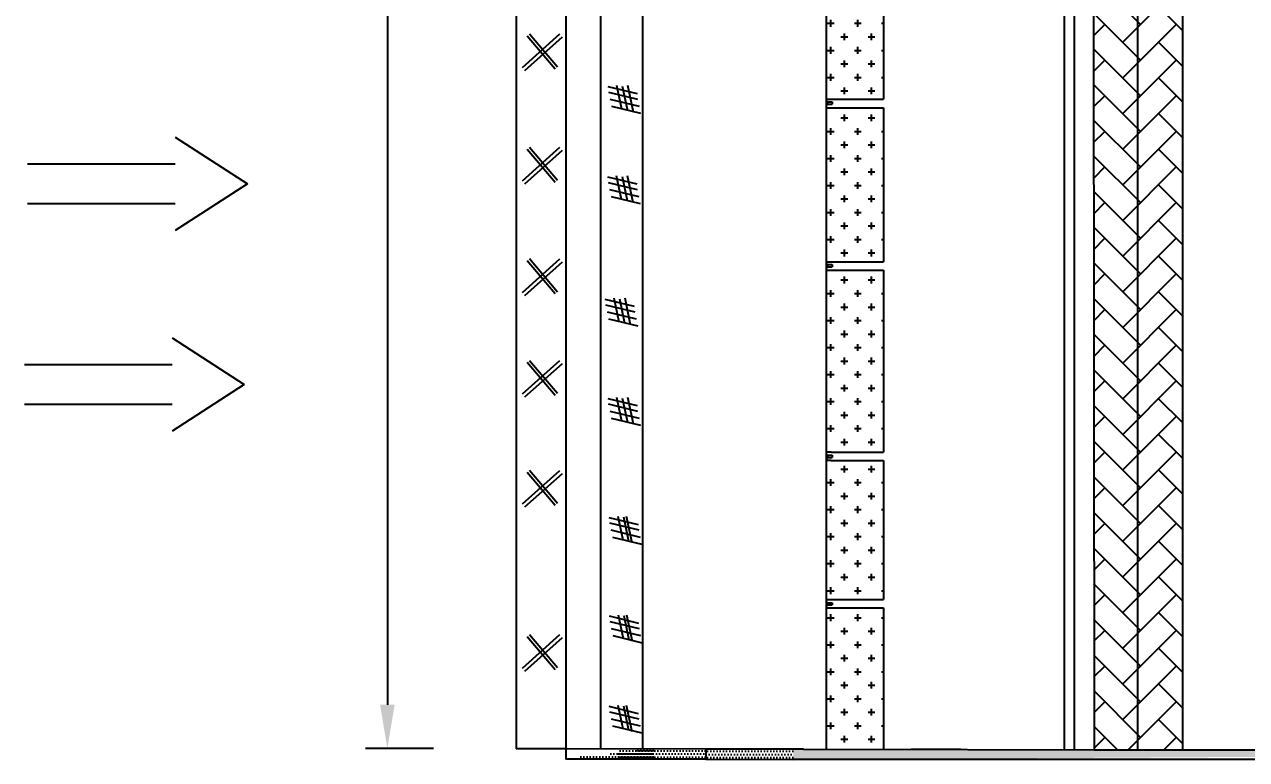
# Model space of a CAD drawing. Extents: x -10400 to 58680, y -1383 to 18331.
# Drawn here: x -9670 to -7995, y 4108 to 5115 of the extents above; entities that cross this region are included whole.
import ezdxf

# ---------------------------------------------------------------- set-up
doc = ezdxf.new("R2010")
doc.units = 0
doc.header["$LTSCALE"] = 5
doc.header["$PDMODE"] = 3
doc.layers.get('0').update_dxf_attribs({"linetype": 'CONTINUOUS'})
doc.layers.get('DEFPOINTS').update_dxf_attribs({"linetype": 'CONTINUOUS'})
doc.styles.get("Standard").update_dxf_attribs({"font": 'romans.shx', "height": 150})
doc.dimstyles.get("Standard").update_dxf_attribs({"dimscale": 30, "dimtxt": 2, "dimasz": 1, "dimexe": 0.5, "dimexo": 0.5, "dimgap": 0.2, "dimtad": 1, "dimdec": 0, "dimdsep": 46, "dimtxsty": 'Standard', "dimcen": 2.5, "dimadec": 0, "dimazin": 0, "dimtfac": 1, "dimtdec": 0, "dimtmove": 2, "dimatfit": 3, "dimfxl": 1, "dimtolj": 1, "dimtzin": 0, "dimarcsym": 0})
pattern_1 = [(0, (-36711, 1816.959), (2.1595551, 4.31911025), [0, -4.31911025])]
pattern_2 = [(0, (-34735.054, -86.572), (18.517561, 18.517561), [9.25878, -27.77634]), (90, (-34730.425, -91.201), (-18.517561, 18.517561), [9.25878, -27.77634])]

# ---------------------------------------------------------------- blocks, each defined once
blk = doc.blocks.new('*D27')
at = {"color": 0, "lineweight": -2, "transparency": 16777216}
for p, q in [((-9109.6, 6430.5), (-9202.9, 6430.5)), ((-9172.9, 6370.5), (-9172.9, 4182.7)), ((-9109.6, 4122.7), (-9202.9, 4122.7))]:
    blk.add_line(p, q, dxfattribs=at)
at = {"color": 0, "transparency": 16777216}
for points in [[(-9182.9, 6370.5), (-9162.9, 6370.5), (-9172.9, 6430.5)], [(-9182.9, 4182.7), (-9162.9, 4182.7), (-9172.9, 4122.7)]]:
    blk.add_solid(points, dxfattribs=at)
at = {"layer": 'DEFPOINTS', "color": 0, "transparency": 16777216}
for p in [(-9049.6, 6430.5), (-9172.9, 4122.7), (-9049.6, 4122.7)]:
    blk.add_point(p, dxfattribs=at)
at = {"color": 0, "transparency": 16777216, "insert": (-9225.4, 5276.6), "char_height": 45, "attachment_point": 5, "rotation": 90}
blk.add_mtext('\\A1;5180', dxfattribs=at)

msp = doc.modelspace()

# ---------------------------------------------------------------- hatches: boundary and pattern name
h = msp.add_hatch()
h.set_pattern_fill('AR-HBONE', color=0, scale=0.340087, style=0)
h.set_pattern_definition([(45, (-36897.84, 1816.96), (5e-15, 48.865154), [103.65865, -34.55288]), (135, (-36873.407, 1841.39), (5e-15, 48.865154), [103.65865, -34.55288])])
edge = h.paths.add_edge_path()
edge.add_line((-8205.9, 6430.5), (-8204.4, 4121.2))
edge.add_line((-8205.9, 6430.5), (-8083.4, 6430.5))
edge.add_line((-8083.4, 6430.5), (-8083.4, 4121.2))
edge.add_line((-8204.4, 4121.2), (-8083.4, 4121.6))
h = msp.add_hatch()
h.set_pattern_fill('CROSS', color=0, scale=2.916151, style=0)
h.set_pattern_definition(pattern_2)
h.paths.add_polyline_path([(-8492.8, 5776.4), (-8571.5, 5776.4), (-8571.5, 5614.5), (-8492.8, 5614.5)])
h.paths.add_polyline_path([(-8492.8, 5224.7), (-8569.2, 5224.7), (-8571.5, 5224.7), (-8571.5, 5012.7), (-8492.8, 5012.7)])
h.paths.add_polyline_path([(-8492.8, 4517.8), (-8571.5, 4517.8), (-8571.5, 4328), (-8492.8, 4328)])
h.paths.add_polyline_path([(-8571.5, 5235.8), (-8492.8, 5235.8), (-8492.8, 5427.8), (-8571.5, 5427.8)])
h.paths.add_polyline_path([(-8492.8, 4315.7), (-8571.5, 4315.7), (-8571.5, 4121.7), (-8492.8, 4121.6)])
h = msp.add_hatch()
h.set_pattern_fill('CROSS', color=0, scale=2.916151, style=0)
h.set_pattern_definition(pattern_2)
h.paths.add_polyline_path([(-8492.8, 5001.2), (-8571.5, 5001.2), (-8571.5, 4790.1), (-8492.8, 4790.1)])
h.paths.add_polyline_path([(-8571.5, 4529.2), (-8564.8, 4529.2), (-8492.8, 4529.2), (-8492.8, 4778.6), (-8571.5, 4778.6)])
h = msp.add_hatch()
h.set_pattern_fill('DOTS', color=0, scale=2.720699, style=0)
h.set_pattern_definition(pattern_1)
edge = h.paths.add_edge_path()
edge.add_line((-6276.6, 4572.2), (-6276.6, 4107.6))
edge.add_line((-6289.9, 4121.2), (-6289.9, 4461.3))
edge.add_line((-6289.9, 4121.2), (-6289.9, 4572.2))
edge.add_line((-6276.6, 4572.2), (-6289.9, 4572.2))
edge.add_line((-6289.9, 4121.2), (-6494, 4121.2))
edge.add_line((-6289.9, 4107.6), (-8616.4, 4107.6))
edge.add_line((-6289.9, 4107.6), (-6276.6, 4107.6))
edge.add_line((-7542.1, 4121.2), (-6494, 4121.2))
edge.add_line((-7911.9, 4121.2), (-7791, 4121.6))
edge.add_line((-7791, 4121.2), (-7542.1, 4121.2))
edge.add_line((-8204.4, 4121.2), (-7911.9, 4121.2))
edge.add_line((-8602.8, 4121.7), (-8152.4, 4121.2))
edge.add_line((-8616.4, 4121.8), (-8616.4, 4107.6))
h = msp.add_hatch()
h.set_pattern_fill('DOTS', color=0, scale=2.720699, style=0)
h.set_pattern_definition([(0, (-36902.0494, 1817.872), (2.1595551, 4.31911025), [0, -4.31911025])])
edge = h.paths.add_edge_path()
edge.add_line((-8807.4, 4122.7), (-8927.4, 4122.7))
edge.add_line((-8927.4, 4109.1), (-8807.5, 4108.5))
edge.add_line((-8807.5, 4122.7), (-8807.5, 4108.5))
edge.add_line((-8927.4, 4122.7), (-8927.4, 4109.1))
h = msp.add_hatch()
h.set_pattern_fill('DOTS', color=0, scale=2.720699, style=0)
h.set_pattern_definition([(0, (-36830.9038, 1817.5955), (2.1595551, 4.31911025), [0, -4.31911025])])
edge = h.paths.add_edge_path()
edge.add_line((-8736.3, 4122.4), (-8856.3, 4122.4))
edge.add_line((-8856.3, 4108.8), (-8736.3, 4108.3))
edge.add_line((-8736.3, 4122.4), (-8736.3, 4108.3))
edge.add_line((-8856.3, 4122.4), (-8856.3, 4108.8))
h = msp.add_hatch()
h.set_pattern_fill('DOTS', color=0, scale=2.720699, style=0)
h.set_pattern_definition(pattern_1)
edge = h.paths.add_edge_path()
edge.add_line((-8616.4, 4121.8), (-8736.4, 4121.7))
edge.add_line((-8736.4, 4108.1), (-8616.4, 4107.6))
edge.add_line((-8616.4, 4121.8), (-8616.4, 4107.6))
edge.add_line((-8736.4, 4121.7), (-8736.4, 4108.1))

# ---------------------------------------------------------------- linework, layer by layer
at = {"color": 0}
for p, q in [((-8571.5, 6444.1), (-8571.5, 4121.7)), ((-8996.2, 6430.4), (-8996.2, 4122.5)), ((-8928.2, 6431.3), (-8928.2, 4122.5)), ((-8880.2, 4121.7), (-8880.2, 6430.5)), ((-8823.4, 6430), (-8823.4, 4121.3)), ((-8245.4, 6430.5), (-8245.4, 4121.8)), ((-8231.8, 6430.5), (-8231.8, 4121.8)), ((-8205.9, 6430.5), (-8204.4, 4121.2)), ((-8144.7, 6430.5), (-8144.7, 4121.2)), ((-8083.4, 6430.5), (-8083.4, 4121.2)), ((-8492.8, 5224.7), (-8492.8, 5012.7)), ((-8936.8, 5101.8), (-8988.2, 5055.8)), ((-8933.5, 5097.8), (-8984.9, 5051.8)), ((-8981.2, 5099.9), (-8943.1, 5054.6)), ((-8977.9, 5102.5), (-8939.7, 5057.2)), ((-8571.5, 5012.7), (-8492.8, 5012.7)), ((-8571.5, 5009.8), (-8569.5, 5009.8)), ((-8569.5, 5009.8), (-8569.5, 5005.4)), ((-8569.5, 5009.2), (-8563.1, 5009.2)), ((-8563.1, 5009.2), (-8563.1, 5006.2)), ((-8571.5, 5005.4), (-8569.5, 5005.4)), ((-8571.5, 5001.2), (-8492.8, 5001.2)), ((-8569.5, 5006.2), (-8563.1, 5006.2)), ((-8492.8, 5001.2), (-8492.8, 4790.1)), ((-9463.7, 4960.6), (-9364.8, 4897)), ((-8936.8, 4946.5), (-8988.2, 4900.4)), ((-8933.5, 4942.4), (-8984.9, 4896.4)), ((-8981.2, 4944.5), (-8943.1, 4899.2)), ((-8977.9, 4947.1), (-8939.7, 4901.9)), ((-9666, 4924.1), (-9463.7, 4924.1)), ((-9364.8, 4897), (-9463.7, 4832.8)), ((-9463.7, 4869.3), (-9666, 4869.3)), ((-8936.8, 4793.6), (-8988.2, 4747.6)), ((-8981.2, 4791.6), (-8943.1, 4746.4)), ((-8977.9, 4794.3), (-8939.7, 4749)), ((-8933.5, 4789.6), (-8984.9, 4743.5)), ((-8571.5, 4790.1), (-8492.8, 4790.1)), ((-8571.5, 4786.7), (-8569.5, 4786.7)), ((-8571.5, 4782.3), (-8569.5, 4782.3)), ((-8571.5, 4778.6), (-8492.8, 4778.6)), ((-8569.5, 4786.7), (-8569.5, 4782.3)), ((-8569.5, 4786.1), (-8563.1, 4786.1)), ((-8569.5, 4783.2), (-8563.1, 4783.2)), ((-8563.1, 4786.1), (-8563.1, 4783.2)), ((-8492.8, 4778.6), (-8492.8, 4529.2)), ((-9468, 4685.6), (-9369.1, 4622)), ((-9670.3, 4649), (-9468, 4649)), ((-8936.8, 4654.3), (-8988.2, 4608.3)), ((-8933.5, 4650.2), (-8984.9, 4604.2)), ((-8981.2, 4652.3), (-8943.1, 4607)), ((-8977.9, 4654.9), (-8939.7, 4609.7)), ((-9369.1, 4622), (-9468, 4557.8)), ((-9468, 4594.3), (-9670.3, 4594.3)), ((-8564.8, 4529.2), (-8571.5, 4529.2)), ((-8571.5, 4525.5), (-8569.5, 4525.5)), ((-8569.5, 4525.5), (-8569.5, 4521)), ((-8569.5, 4524.9), (-8563.1, 4524.9)), ((-8564.8, 4529.2), (-8492.8, 4529.2)), ((-8563.1, 4524.9), (-8563.1, 4521.9)), ((-8571.5, 4521), (-8569.5, 4521)), ((-8564.8, 4517.8), (-8571.5, 4517.8)), ((-8569.5, 4521.9), (-8563.1, 4521.9)), ((-8564.8, 4517.8), (-8492.8, 4517.8)), ((-8492.8, 4517.8), (-8492.8, 4327.1)), ((-8936.8, 4503.6), (-8988.2, 4457.6)), ((-8933.5, 4499.5), (-8984.9, 4453.5)), ((-8981.2, 4501.6), (-8943.1, 4456.4)), ((-8977.9, 4504.2), (-8939.7, 4459)), ((-8571.5, 4327.1), (-8492.8, 4327.1)), ((-8571.5, 4323.2), (-8569.5, 4323.2)), ((-8569.5, 4323.2), (-8569.5, 4318.8)), ((-8569.5, 4322.6), (-8563.1, 4322.6)), ((-8563.1, 4322.6), (-8563.1, 4319.7)), ((-8571.5, 4318.8), (-8569.5, 4318.8)), ((-8571.5, 4315.7), (-8492.8, 4315.7)), ((-8569.5, 4319.7), (-8563.1, 4319.7)), ((-8492.8, 4315.7), (-8492.8, 4121.6)), ((-8936.8, 4278.5), (-8988.2, 4232.5)), ((-8933.5, 4274.4), (-8984.9, 4228.4)), ((-8981.2, 4276.5), (-8943.1, 4231.2)), ((-8977.9, 4279.1), (-8939.7, 4233.9)), ((-8928.2, 4122.5), (-8996.2, 4122.5)), ((-8981.6, 4122.7), (-8981.6, 4122.5)), ((-8736.4, 4121.7), (-8928.2, 4122.5)), ((-8928.2, 4122.5), (-8928.2, 4108.1)), ((-8616.4, 4121.8), (-8736.4, 4121.7)), ((-8736.4, 4121.7), (-8736.4, 4108.1)), ((-8602.8, 4121.7), (-8616.4, 4121.7)), ((-8602.8, 4121.7), (-8152.4, 4121.2)), ((-8455, 4121.8), (-8387, 4121.8)), ((-8204.4, 4121.2), (-7911.9, 4121.2)), ((-8736.4, 4108.1), (-8928.2, 4108.1)), ((-8736.4, 4108.1), (-8616.4, 4107.6)), ((-6289.9, 4107.6), (-8616.4, 4107.6))]:
    msp.add_line(p, q, dxfattribs=at)
at = {"color": 0, "linetype": 'ByBlock', "lineweight": -2}
for p, q in [((-8830.2, 5020), (-8870.3, 5029.7)), ((-8858.8, 5031.9), (-8851.9, 4999.5)), ((-8850.9, 5030.8), (-8843.8, 4997.6)), ((-8843.7, 5031.9), (-8836.1, 4995.7)), ((-8829.5, 5012.4), (-8869.6, 5022.1)), ((-8827.4, 5002.8), (-8867.5, 5012.4)), ((-8825.4, 4993.1), (-8865.4, 5002.8)), ((-8859.1, 4908.1), (-8852.3, 4875.7)), ((-8844.1, 4908.1), (-8836.4, 4871.9)), ((-8830.6, 4896.2), (-8870.7, 4905.9)), ((-8829.9, 4888.6), (-8870, 4898.3)), ((-8851.2, 4906.9), (-8844.2, 4873.8)), ((-8827.8, 4879), (-8867.9, 4888.6)), ((-8825.8, 4869.3), (-8865.8, 4879)), ((-8862.7, 4740.4), (-8855.8, 4707.9)), ((-8847.6, 4740.4), (-8840, 4704.1)), ((-8834.1, 4728.5), (-8874.2, 4738.1)), ((-8833.4, 4720.9), (-8873.5, 4730.5)), ((-8854.8, 4739.2), (-8847.8, 4706)), ((-8831.4, 4711.2), (-8871.4, 4720.9)), ((-8829.3, 4701.6), (-8869.4, 4711.2)), ((-8830.3, 4592.5), (-8870.3, 4602.2)), ((-8829.6, 4584.9), (-8869.7, 4594.6)), ((-8858.8, 4604.4), (-8852, 4572)), ((-8850.9, 4603.2), (-8843.9, 4570.1)), ((-8843.8, 4604.4), (-8836.1, 4568.2)), ((-8827.5, 4575.3), (-8867.6, 4584.9)), ((-8825.4, 4565.6), (-8865.5, 4575.3)), ((-8828.7, 4429.4), (-8868.8, 4439.1)), ((-8857.2, 4441.3), (-8850.4, 4408.9)), ((-8849.3, 4440.2), (-8842.3, 4407)), ((-8845.5, 4441.3), (-8837.9, 4405.1)), ((-8828, 4421.9), (-8868.1, 4431.5)), ((-8825.9, 4412.2), (-8866, 4421.9)), ((-8823.9, 4402.5), (-8863.9, 4412.2)), ((-8856.8, 4306.2), (-8849.9, 4273.8)), ((-8848.9, 4305.1), (-8841.9, 4271.9)), ((-8845.1, 4306.2), (-8837.4, 4270)), ((-8828.2, 4294.3), (-8868.3, 4304)), ((-8827.5, 4286.7), (-8867.6, 4296.4)), ((-8825.5, 4277.1), (-8865.5, 4286.7)), ((-8823.4, 4267.4), (-8863.5, 4277.1)), ((-8828.6, 4170.5), (-8868.7, 4180.2)), ((-8827.9, 4162.9), (-8868, 4172.6)), ((-8857.2, 4182.4), (-8850.3, 4150)), ((-8849.2, 4181.2), (-8842.2, 4148.1)), ((-8845.4, 4182.4), (-8837.8, 4146.2)), ((-8825.8, 4153.3), (-8865.9, 4162.9)), ((-8823.8, 4143.6), (-8863.8, 4153.3))]:
    msp.add_line(p, q, dxfattribs=at)

# ---------------------------------------------------------------- dimensions: what is measured, and where the dimension line sits
at = {"color": 0}
dim = msp.add_linear_dim(base=(-9172.9, 4122.7), p1=(-9049.6, 6430.5), p2=(-9049.6, 4122.7), angle=90, text='5180', dimstyle='Standard', override={"dimtxt": 150, "dimasz": 2, "dimexe": 1, "dimexo": 2, "dimgap": 1, "dimcen": 2}, dxfattribs=at)
dim.commit()
dim.dimension.update_dxf_attribs({"geometry": '*D27', "text_midpoint": (-9225.4, 5276.6)})

doc.saveas('drawing.dxf')
